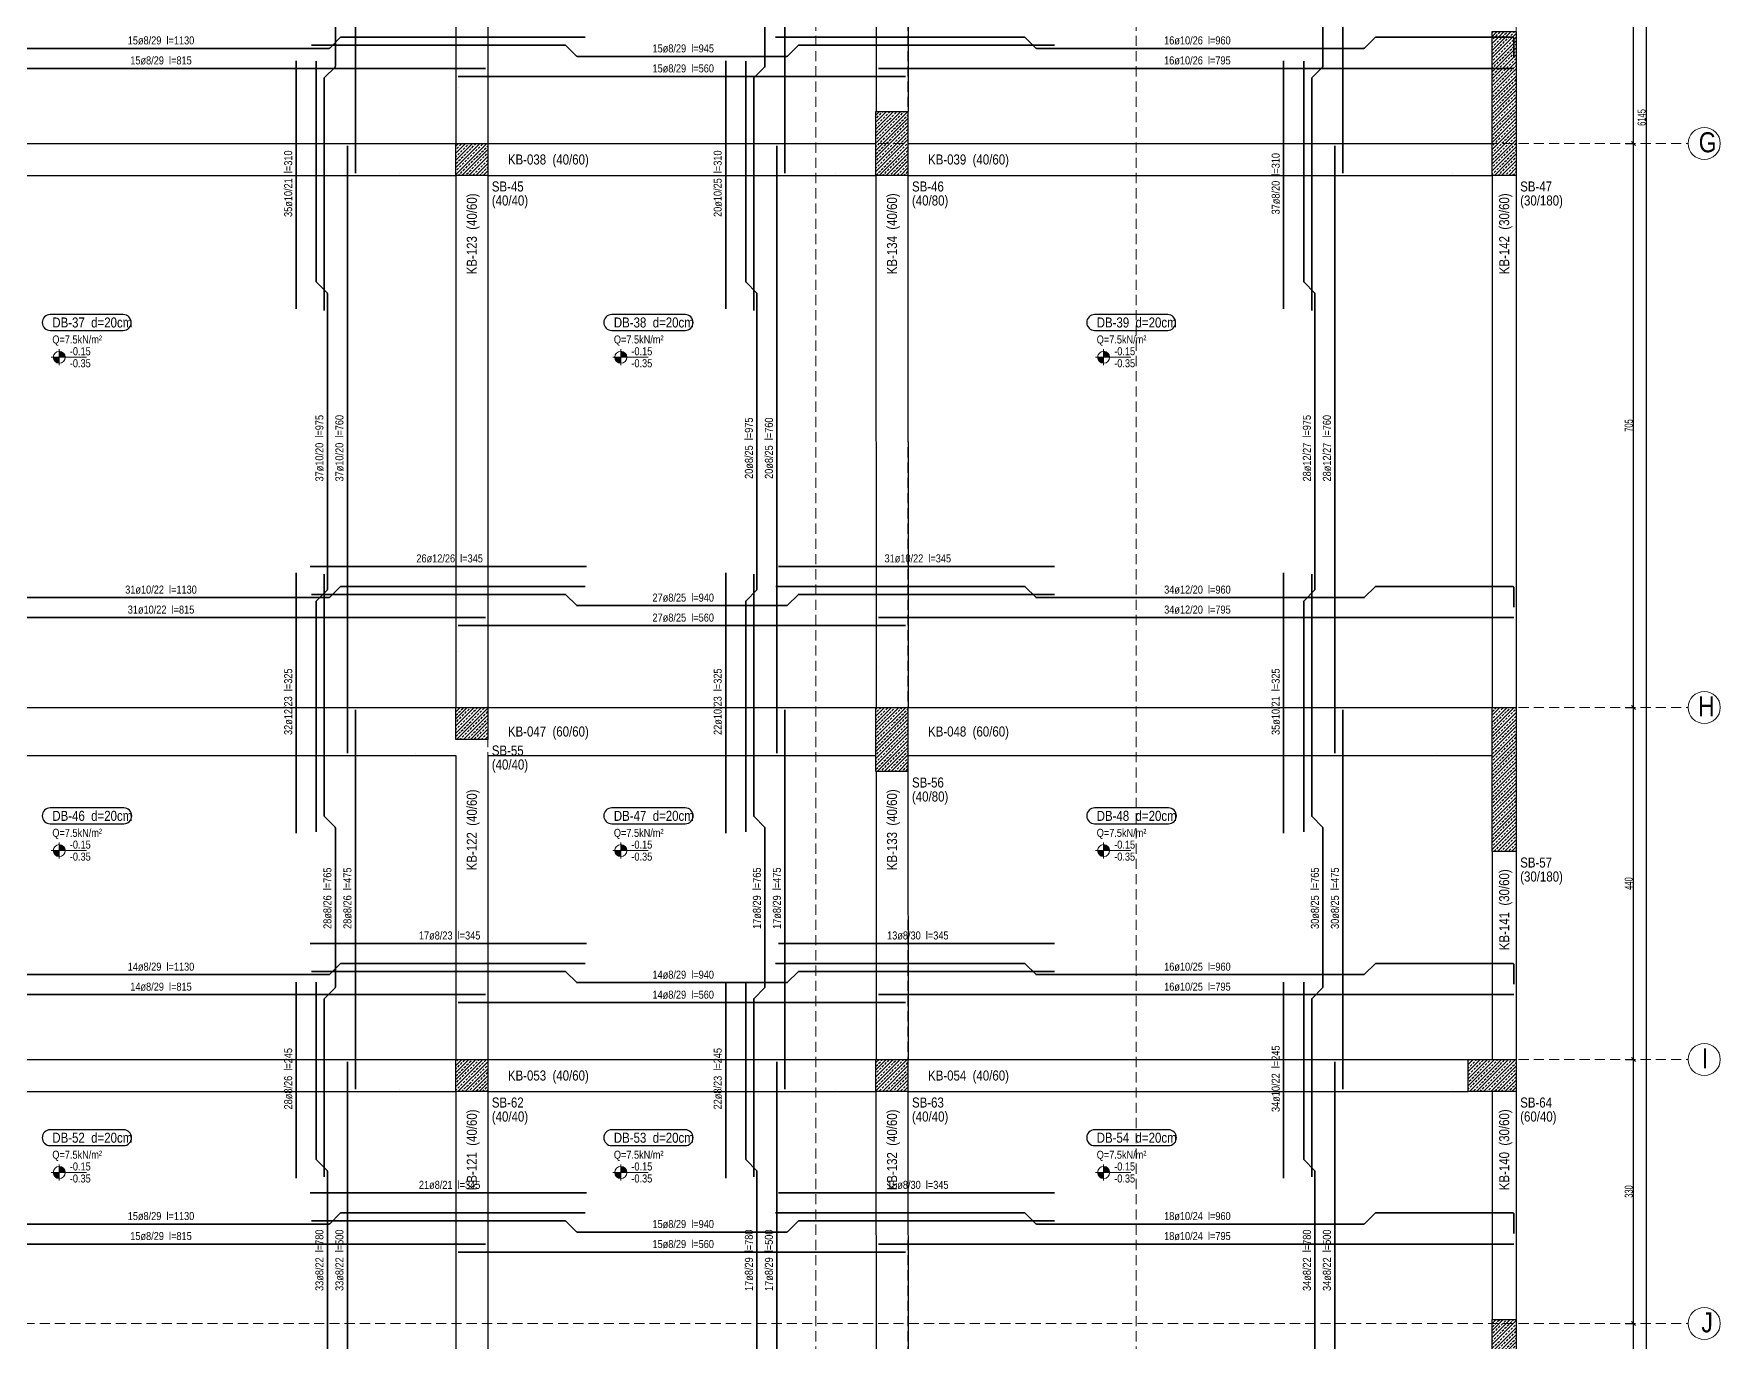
# Model space of a CAD drawing. Header units: millimetres. Extents: x 2275 to 9269, y 491 to 7321.
# Drawn here: x 7158 to 9265, y 2283 to 3919 of the extents above; entities that cross this region are included whole.
import ezdxf
from ezdxf.enums import TextEntityAlignment as Align

# ---------------------------------------------------------------- set-up
doc = ezdxf.new("R2010")
doc.units = ezdxf.units.MM
doc.linetypes.add('DASHED', pattern=[19.05, 12.7, -6.35])
for name, color, linetype, lineweight in [('AKS BALONU (BEYKENT)', 7, 'Continuous', 20), ('AKS CIZGISI (BEYKENT)', 252, 'DASHED', 20), ('AKS NO (BEYKENT)', 3, 'Continuous', 20), ('AKS OLCU (BEYKENT)', 200, 'Continuous', 20), ('DONATI (BEYKENT)', 4, 'Continuous', 35), ('DONATI YAZISI (BEYKENT)', 3, 'Continuous', 20), ('DOSEME ISMI (BEYKENT)', 9, 'Continuous', 20), ('DOSEME PAFTA (BEYKENT)', 3, 'Continuous', 20), ('KIRIS (BEYKENT)', 2, 'Continuous', 30), ('KIRIS ISMI (BEYKENT)', 40, 'Continuous', 20), ('KOLON (BEYKENT)', 3, 'Continuous', 30), ('KOLON ISMI (BEYKENT)', 91, 'Continuous', 20), ('KOT CIZGI (BEYKENT)', 120, 'Continuous', 20), ('KOT YAZI (BEYKENT)', 7, 'Continuous', 20), ('LGP_SLAB', 6, 'Continuous', 30), ('TARAMA (BEYKENT)', 252, 'Continuous', 25), ('YAZI (BEYKENT)', 140, 'Continuous', 20)]:
    doc.layers.add(name, color=color, linetype=linetype, lineweight=lineweight)
doc.styles.add('DONATI YAZISI (BEYKENT)', font='')
doc.styles.add('DSMOLC-50', font='bahnschrift light condensed', dxfattribs={"width": 0.75, "height": 10})
doc.styles.add('KOT (BEYKENT)', font='')
doc.styles.add('stastyle', font='RomanSTA.ttf')
doc.styles.add('YAZI (BEYKENT)', font='')
doc.styles.get('DONATI YAZISI (BEYKENT)').set_extended_font_data('Bahnschrift Light Condensed')
doc.styles.get('KOT (BEYKENT)').set_extended_font_data('Bahnschrift Light Condensed')
doc.styles.get('YAZI (BEYKENT)').set_extended_font_data('Bahnschrift Light Condensed')
doc.dimstyles.new('DSMOLC-50', dxfattribs={"dimtxt": 10, "dimasz": 5, "dimexe": 2, "dimexo": 2, "dimgap": 1, "dimtad": 1, "dimdec": 1, "dimrnd": 0.5, "dimzin": 12, "dimdsep": 46, "dimtxsty": 'DSMOLC-50', "dimblk": 'OBLIQUE', "dimblk1": 'OBLIQUE', "dimblk2": 'OBLIQUE', "dimcen": 0, "dimclrt": 7, "dimadec": 0, "dimazin": 0, "dimtfac": 1, "dimtdec": 4, "dimtix": 1, "dimtmove": 2, "dimatfit": 3, "dimfxl": 1, "dimtzin": 0, "dimarcsym": 0})
pattern_1 = [(45, (979.0016, 2596.1246), (-4.4194174, 4.4194174), []), (45, (983.421, 2596.1246), (-4.4194174, 4.4194174), [3.125, -1.5625])]

# ---------------------------------------------------------------- blocks, each defined once
blk = doc.blocks.new('_Oblique')
at = {"color": 0, "linetype": 'ByBlock', "lineweight": -2}
blk.add_line((-0.5, -0.5), (0.5, 0.5), dxfattribs=at)
blk = doc.blocks.new('*D164')
at = {"layer": 'AKS OLCU (BEYKENT)', "color": 0, "lineweight": -2, "transparency": 16777216}
for p, q in [((9147, 2306.4), (9159, 2306.4)), ((9157, 2171.4), (9157, 2306.4)), ((9147, 2171.4), (9159, 2171.4))]:
    blk.add_line(p, q, dxfattribs=at)
at = {"layer": 'DEFPOINTS', "color": 0, "transparency": 16777216}
for p in [(9145, 2306.4), (9157, 2306.4), (9145, 2171.4)]:
    blk.add_point(p, dxfattribs=at)
at = {"layer": 'AKS OLCU (BEYKENT)', "color": 0, "lineweight": -2, "transparency": 16777216, "xscale": 5, "yscale": 5, "zscale": 5}
for p, rotation in [((9157, 2306.4), 90), ((9157, 2171.4), 270)]:
    blk.add_blockref('_Oblique', p, dxfattribs=dict(at, rotation=rotation))
at = {"layer": 'AKS OLCU (BEYKENT)', "color": 7, "transparency": 16777216, "insert": (9150.9, 2238.9), "char_height": 10, "attachment_point": 5, "rotation": 90, "style": 'DSMOLC-50'}
blk.add_mtext('135', dxfattribs=at)
blk = doc.blocks.new('*D165')
at = {"layer": 'AKS OLCU (BEYKENT)', "color": 0, "lineweight": -2, "transparency": 16777216}
for p, q in [((9147, 2636.4), (9159, 2636.4)), ((9157, 2306.4), (9157, 2636.4)), ((9147, 2306.4), (9159, 2306.4))]:
    blk.add_line(p, q, dxfattribs=at)
at = {"layer": 'DEFPOINTS', "color": 0, "transparency": 16777216}
for p in [(9145, 2636.4), (9157, 2636.4), (9145, 2306.4)]:
    blk.add_point(p, dxfattribs=at)
at = {"layer": 'AKS OLCU (BEYKENT)', "color": 0, "lineweight": -2, "transparency": 16777216, "xscale": 5, "yscale": 5, "zscale": 5}
for p, rotation in [((9157, 2636.4), 90), ((9157, 2306.4), 270)]:
    blk.add_blockref('_Oblique', p, dxfattribs=dict(at, rotation=rotation))
at = {"layer": 'AKS OLCU (BEYKENT)', "color": 7, "transparency": 16777216, "insert": (9150.9, 2471.4), "char_height": 10, "attachment_point": 5, "rotation": 90, "style": 'DSMOLC-50'}
blk.add_mtext('330', dxfattribs=at)
blk = doc.blocks.new('*D166')
at = {"layer": 'AKS OLCU (BEYKENT)', "color": 0, "lineweight": -2, "transparency": 16777216}
for p, q in [((9147, 3076.4), (9159, 3076.4)), ((9157, 2636.4), (9157, 3076.4)), ((9147, 2636.4), (9159, 2636.4))]:
    blk.add_line(p, q, dxfattribs=at)
at = {"layer": 'DEFPOINTS', "color": 0, "transparency": 16777216}
for p in [(9145, 3076.4), (9157, 3076.4), (9145, 2636.4)]:
    blk.add_point(p, dxfattribs=at)
at = {"layer": 'AKS OLCU (BEYKENT)', "color": 0, "lineweight": -2, "transparency": 16777216, "xscale": 5, "yscale": 5, "zscale": 5}
for p, rotation in [((9157, 3076.4), 90), ((9157, 2636.4), 270)]:
    blk.add_blockref('_Oblique', p, dxfattribs=dict(at, rotation=rotation))
at = {"layer": 'AKS OLCU (BEYKENT)', "color": 7, "transparency": 16777216, "insert": (9150.9, 2856.4), "char_height": 10, "attachment_point": 5, "rotation": 90, "style": 'DSMOLC-50'}
blk.add_mtext('440', dxfattribs=at)
blk = doc.blocks.new('*D167')
at = {"layer": 'AKS OLCU (BEYKENT)', "color": 0, "lineweight": -2, "transparency": 16777216}
for p, q in [((9147, 3781.4), (9159, 3781.4)), ((9157, 3076.4), (9157, 3781.4)), ((9147, 3076.4), (9159, 3076.4))]:
    blk.add_line(p, q, dxfattribs=at)
at = {"layer": 'DEFPOINTS', "color": 0, "transparency": 16777216}
for p in [(9145, 3781.4), (9157, 3781.4), (9145, 3076.4)]:
    blk.add_point(p, dxfattribs=at)
at = {"layer": 'AKS OLCU (BEYKENT)', "color": 0, "lineweight": -2, "transparency": 16777216, "xscale": 5, "yscale": 5, "zscale": 5}
for p, rotation in [((9157, 3781.4), 90), ((9157, 3076.4), 270)]:
    blk.add_blockref('_Oblique', p, dxfattribs=dict(at, rotation=rotation))
at = {"layer": 'AKS OLCU (BEYKENT)', "color": 7, "transparency": 16777216, "insert": (9150.9, 3428.9), "char_height": 10, "attachment_point": 5, "rotation": 90, "style": 'DSMOLC-50'}
blk.add_mtext('705', dxfattribs=at)
blk = doc.blocks.new('*D168')
at = {"layer": 'AKS OLCU (BEYKENT)', "color": 0, "lineweight": -2, "transparency": 16777216}
for p, q in [((9147, 4231.4), (9159, 4231.4)), ((9157, 3781.4), (9157, 4231.4)), ((9147, 3781.4), (9159, 3781.4))]:
    blk.add_line(p, q, dxfattribs=at)
at = {"layer": 'DEFPOINTS', "color": 0, "transparency": 16777216}
for p in [(9145, 4231.4), (9157, 4231.4), (9145, 3781.4)]:
    blk.add_point(p, dxfattribs=at)
at = {"layer": 'AKS OLCU (BEYKENT)', "color": 0, "lineweight": -2, "transparency": 16777216, "xscale": 5, "yscale": 5, "zscale": 5}
for p, rotation in [((9157, 4231.4), 90), ((9157, 3781.4), 270)]:
    blk.add_blockref('_Oblique', p, dxfattribs=dict(at, rotation=rotation))
at = {"layer": 'AKS OLCU (BEYKENT)', "color": 7, "transparency": 16777216, "insert": (9150.9, 4006.4), "char_height": 10, "attachment_point": 5, "rotation": 90, "style": 'DSMOLC-50'}
blk.add_mtext('450', dxfattribs=at)
blk = doc.blocks.new('*D174')
at = {"layer": 'AKS OLCU (BEYKENT)', "color": 0, "lineweight": -2, "transparency": 16777216}
for p, q in [((9147, 6886.4), (9175, 6886.4)), ((9173, 741.4), (9173, 6886.4)), ((9147, 741.4), (9175, 741.4))]:
    blk.add_line(p, q, dxfattribs=at)
at = {"layer": 'DEFPOINTS', "color": 0, "transparency": 16777216}
for p in [(9145, 6886.4), (9173, 6886.4), (9145, 741.4)]:
    blk.add_point(p, dxfattribs=at)
at = {"layer": 'AKS OLCU (BEYKENT)', "color": 0, "lineweight": -2, "transparency": 16777216, "xscale": 5, "yscale": 5, "zscale": 5}
for p, rotation in [((9173, 6886.4), 90), ((9173, 741.4), 270)]:
    blk.add_blockref('_Oblique', p, dxfattribs=dict(at, rotation=rotation))
at = {"layer": 'AKS OLCU (BEYKENT)', "color": 7, "transparency": 16777216, "insert": (9167, 3813.9), "char_height": 10, "attachment_point": 5, "rotation": 90, "style": 'DSMOLC-50'}
blk.add_mtext('6145', dxfattribs=at)

msp = doc.modelspace()

# ---------------------------------------------------------------- hatches: boundary and pattern name
at = {"layer": 'KOT CIZGI (BEYKENT)'}
h = msp.add_hatch(color=256, dxfattribs=at)
h.dxf.hatch_style = 1
h.paths.add_polyline_path([(7189.79, 3521.71), (7189.79, 3514.21), (7197.29, 3514.21, 0.4142136)])
h = msp.add_hatch(color=256, dxfattribs=at)
h.dxf.hatch_style = 1
h.paths.add_polyline_path([(7891.46, 3521.71), (7891.46, 3514.21), (7898.96, 3514.21, 0.4142136)])
h = msp.add_hatch(color=256, dxfattribs=at)
h.dxf.hatch_style = 1
h.paths.add_polyline_path([(8494.79, 3521.71), (8494.79, 3514.21), (8502.29, 3514.21, 0.4142136)])
h = msp.add_hatch(color=256, dxfattribs=at)
h.dxf.hatch_style = 1
h.paths.add_polyline_path([(7189.79, 3514.21), (7182.29, 3514.21, 0.4142136), (7189.79, 3506.71)])
h = msp.add_hatch(color=256, dxfattribs=at)
h.dxf.hatch_style = 1
h.paths.add_polyline_path([(7891.46, 3514.21), (7883.96, 3514.21, 0.4142136), (7891.46, 3506.71)])
h = msp.add_hatch(color=256, dxfattribs=at)
h.dxf.hatch_style = 1
h.paths.add_polyline_path([(8494.79, 3514.21), (8487.29, 3514.21, 0.4142136), (8494.79, 3506.71)])
h = msp.add_hatch(color=256, dxfattribs=at)
h.dxf.hatch_style = 1
h.paths.add_polyline_path([(7189.79, 2897.54), (7182.29, 2897.54, 0.4142136), (7189.79, 2890.04)])
h = msp.add_hatch(color=256, dxfattribs=at)
h.dxf.hatch_style = 1
h.paths.add_polyline_path([(7189.79, 2905.04), (7189.79, 2897.54), (7197.29, 2897.54, 0.4142136)])
h = msp.add_hatch(color=256, dxfattribs=at)
h.dxf.hatch_style = 1
h.paths.add_polyline_path([(7891.46, 2897.54), (7883.96, 2897.54, 0.4142136), (7891.46, 2890.04)])
h = msp.add_hatch(color=256, dxfattribs=at)
h.dxf.hatch_style = 1
h.paths.add_polyline_path([(7891.46, 2905.04), (7891.46, 2897.54), (7898.96, 2897.54, 0.4142136)])
h = msp.add_hatch(color=256, dxfattribs=at)
h.dxf.hatch_style = 1
h.paths.add_polyline_path([(8494.79, 2897.54), (8487.29, 2897.54, 0.4142136), (8494.79, 2890.04)])
h = msp.add_hatch(color=256, dxfattribs=at)
h.dxf.hatch_style = 1
h.paths.add_polyline_path([(8494.79, 2905.04), (8494.79, 2897.54), (8502.29, 2897.54, 0.4142136)])
h = msp.add_hatch(color=256, dxfattribs=at)
h.dxf.hatch_style = 1
h.paths.add_polyline_path([(7189.79, 2495.22), (7182.29, 2495.22, 0.4142136), (7189.79, 2487.72)])
h = msp.add_hatch(color=256, dxfattribs=at)
h.dxf.hatch_style = 1
h.paths.add_polyline_path([(7189.79, 2502.72), (7189.79, 2495.22), (7197.29, 2495.22, 0.4142136)])
h = msp.add_hatch(color=256, dxfattribs=at)
h.dxf.hatch_style = 1
h.paths.add_polyline_path([(7891.46, 2495.22), (7883.96, 2495.22, 0.4142136), (7891.46, 2487.72)])
h = msp.add_hatch(color=256, dxfattribs=at)
h.dxf.hatch_style = 1
h.paths.add_polyline_path([(7891.46, 2502.72), (7891.46, 2495.22), (7898.96, 2495.22, 0.4142136)])
h = msp.add_hatch(color=256, dxfattribs=at)
h.dxf.hatch_style = 1
h.paths.add_polyline_path([(8494.79, 2495.22), (8487.29, 2495.22, 0.4142136), (8494.79, 2487.72)])
h = msp.add_hatch(color=256, dxfattribs=at)
h.dxf.hatch_style = 1
h.paths.add_polyline_path([(8494.79, 2502.72), (8494.79, 2495.22), (8502.29, 2495.22, 0.4142136)])
at = {"layer": 'TARAMA (BEYKENT)'}
h = msp.add_hatch(dxfattribs=at)
h.set_pattern_fill('ANSI33', color=256, style=0, pattern_type=0)
h.set_pattern_definition(pattern_1)
h.paths.add_polyline_path([(8980.26, 3921.42), (9010.26, 3921.42), (9010.26, 3741.42), (8980.26, 3741.42)], flags=0)
h = msp.add_hatch(dxfattribs=at)
h.set_pattern_fill('ANSI33', color=256, style=0, pattern_type=0)
h.set_pattern_definition(pattern_1)
h.paths.add_polyline_path([(8210.26, 3821.42), (8250.26, 3821.42), (8250.26, 3741.42), (8210.26, 3741.42)], flags=0)
h = msp.add_hatch(dxfattribs=at)
h.set_pattern_fill('ANSI33', color=256, style=0, pattern_type=0)
h.set_pattern_definition(pattern_1)
h.paths.add_polyline_path([(7685.26, 3781.42), (7725.26, 3781.42), (7725.26, 3741.42), (7685.26, 3741.42)], flags=0)
h = msp.add_hatch(dxfattribs=at)
h.set_pattern_fill('ANSI33', color=256, style=0, pattern_type=0)
h.set_pattern_definition(pattern_1)
h.paths.add_polyline_path([(7685.26, 3076.42), (7725.26, 3076.42), (7725.26, 3036.42), (7685.26, 3036.42)], flags=0)
h = msp.add_hatch(dxfattribs=at)
h.set_pattern_fill('ANSI33', color=256, style=0, pattern_type=0)
h.set_pattern_definition(pattern_1)
h.paths.add_polyline_path([(8210.26, 3076.42), (8250.26, 3076.42), (8250.26, 2996.42), (8210.26, 2996.42)], flags=0)
h = msp.add_hatch(dxfattribs=at)
h.set_pattern_fill('ANSI33', color=256, style=0, pattern_type=0)
h.set_pattern_definition(pattern_1)
h.paths.add_polyline_path([(8980.26, 3076.42), (9010.26, 3076.42), (9010.26, 2896.42), (8980.26, 2896.42)], flags=0)
h = msp.add_hatch(dxfattribs=at)
h.set_pattern_fill('ANSI33', color=256, style=0, pattern_type=0)
h.set_pattern_definition(pattern_1)
h.paths.add_polyline_path([(7685.26, 2636.42), (7725.26, 2636.42), (7725.26, 2596.42), (7685.26, 2596.42)], flags=0)
h = msp.add_hatch(dxfattribs=at)
h.set_pattern_fill('ANSI33', color=256, style=0, pattern_type=0)
h.set_pattern_definition(pattern_1)
h.paths.add_polyline_path([(8210.26, 2636.42), (8250.26, 2636.42), (8250.26, 2596.42), (8210.26, 2596.42)], flags=0)
h = msp.add_hatch(dxfattribs=at)
h.set_pattern_fill('ANSI33', color=256, style=0, pattern_type=0)
h.set_pattern_definition(pattern_1)
h.paths.add_polyline_path([(8950.26, 2636.42), (9010.26, 2636.42), (9010.26, 2596.42), (8950.26, 2596.42)], flags=0)
h = msp.add_hatch(dxfattribs=at)
h.set_pattern_fill('ANSI33', color=256, style=0, pattern_type=0)
h.set_pattern_definition(pattern_1)
h.paths.add_polyline_path([(8980.26, 2311.42), (9010.26, 2311.42), (9010.26, 2131.42), (8980.26, 2131.42)], flags=0)

# ---------------------------------------------------------------- linework, layer by layer
at = {"layer": 'AKS BALONU (BEYKENT)'}
for centre in [(9245.26, 3781.42), (9245.26, 3076.42), (9245.26, 2636.42), (9245.26, 2306.42)]:
    msp.add_circle(centre, 20, dxfattribs=at)
at = {"layer": 'AKS CIZGISI (BEYKENT)'}
for p, q in [((7725.26, 531.42), (7725.26, 7086.42)), ((8135.27, 531.42), (8135.27, 7086.42)), ((8250.26, 531.42), (8250.26, 7086.42)), ((8535.26, 531.42), (8535.26, 7086.42)), ((9010.26, 531.42), (9010.26, 7086.42)), ((2555.26, 3781.42), (9225.26, 3781.42)), ((2555.26, 3076.42), (9225.26, 3076.42)), ((2555.26, 2636.42), (9225.26, 2636.42)), ((2555.26, 2306.42), (9225.26, 2306.42))]:
    msp.add_line(p, q, dxfattribs=at)
at = {"layer": 'DONATI (BEYKENT)'}
for points in [[(7520.81, 3572.85), (7520.81, 3862.8, -0.1989124), (7521.25, 3863.86), (7534.37, 3876.98, 0.1989124), (7534.81, 3878.04), (7534.81, 4094.8, 0.1989124), (7534.37, 4095.86), (7521.25, 4108.98, -0.1989124), (7520.81, 4110.04), (7520.81, 4336.25)], [(8057.48, 3572.85), (8057.48, 3862.8, -0.1989124), (8057.92, 3863.86), (8071.04, 3876.98, 0.1989124), (8071.48, 3878.04), (8071.48, 4094.8, 0.1989124), (8071.04, 4095.86), (8057.92, 4108.98, -0.1989124), (8057.48, 4110.04), (8057.48, 4336.25)], [(8754.71, 3572.85), (8754.71, 3862.8, -0.1989124), (8755.15, 3863.86), (8768.27, 3876.98, 0.1989124), (8768.71, 3878.04), (8768.71, 4094.8, 0.1989124), (8768.27, 4095.86), (8755.15, 4108.98, -0.1989124), (8754.71, 4110.04), (8754.71, 4336.25)], [(6728.62, 3914.26), (7108.66, 3914.26, -0.1989124), (7109.72, 3913.82), (7122.84, 3900.7, 0.1989124), (7123.9, 3900.26), (7526.7, 3900.26, 0.1989124), (7527.77, 3900.7), (7540.89, 3913.82, -0.1989124), (7541.95, 3914.26), (7847.01, 3914.26)], [(7504.88, 3904.26), (7821.72, 3904.26, -0.1989124), (7822.78, 3903.82), (7835.9, 3890.7, 0.1989124), (7836.96, 3890.26), (8098.73, 3890.26, 0.1989124), (8099.79, 3890.7), (8112.91, 3903.82, -0.1989124), (8113.97, 3904.26), (8433.27, 3904.26)], [(8084.87, 3914.26), (8395.71, 3914.26, -0.1989124), (8396.77, 3913.82), (8409.89, 3900.7, 0.1989124), (8410.95, 3900.26), (8819.66, 3900.26, 0.1989124), (8820.72, 3900.7), (8833.84, 3913.82, -0.1989124), (8834.9, 3914.26), (9005.76, 3914.26, -0.4142136), (9007.26, 3912.76), (9007.26, 3888.26)], [(7510.81, 2920.97), (7510.81, 3208.8, -0.1989124), (7511.25, 3209.86), (7524.37, 3222.98, 0.1989124), (7524.81, 3224.04), (7524.81, 3593.8, 0.1989124), (7524.37, 3594.86), (7511.25, 3607.98, -0.1989124), (7510.81, 3609.04), (7510.81, 3884.37)], [(8047.48, 2920.97), (8047.48, 3208.8, -0.1989124), (8047.92, 3209.86), (8061.04, 3222.98, 0.1989124), (8061.48, 3224.04), (8061.48, 3593.8, 0.1989124), (8061.04, 3594.86), (8047.92, 3607.98, -0.1989124), (8047.48, 3609.04), (8047.48, 3884.37)], [(8744.71, 2920.97), (8744.71, 3208.8, -0.1989124), (8745.15, 3209.86), (8758.27, 3222.98, 0.1989124), (8758.71, 3224.04), (8758.71, 3593.8, 0.1989124), (8758.27, 3594.86), (8745.15, 3607.98, -0.1989124), (8744.71, 3609.04), (8744.71, 3884.37)], [(6728.62, 3227.8), (7108.66, 3227.8, -0.1989124), (7109.72, 3227.36), (7122.84, 3214.24, 0.1989124), (7123.9, 3213.8), (7526.71, 3213.8, 0.1989124), (7527.77, 3214.24), (7540.89, 3227.36, -0.1989124), (7541.95, 3227.8), (7847.01, 3227.8)], [(7520.81, 2489.72), (7520.81, 2711.8, -0.1989124), (7521.25, 2712.86), (7534.37, 2725.98, 0.1989124), (7534.81, 2727.04), (7534.81, 2925.8, 0.1989124), (7534.37, 2926.86), (7521.25, 2939.98, -0.1989124), (7520.81, 2941.04), (7520.81, 3243.12)], [(8057.48, 2489.72), (8057.48, 2711.8, -0.1989124), (8057.92, 2712.86), (8071.04, 2725.98, 0.1989124), (8071.48, 2727.04), (8071.48, 2925.8, 0.1989124), (8071.04, 2926.86), (8057.92, 2939.98, -0.1989124), (8057.48, 2941.04), (8057.48, 3243.12)], [(8084.95, 3227.8), (8395.73, 3227.8, -0.1989124), (8396.79, 3227.36), (8409.91, 3214.24, 0.1989124), (8410.97, 3213.8), (8819.73, 3213.8, 0.1989124), (8820.79, 3214.24), (8833.91, 3227.36, -0.1989124), (8834.97, 3227.8), (9005.85, 3227.8, -0.4142136), (9007.35, 3226.3), (9007.35, 3201.8)], [(8754.71, 2489.72), (8754.71, 2711.8, -0.1989124), (8755.15, 2712.86), (8768.27, 2725.98, 0.1989124), (8768.71, 2727.04), (8768.71, 2925.8, 0.1989124), (8768.27, 2926.86), (8755.15, 2939.98, -0.1989124), (8754.71, 2941.04), (8754.71, 3243.12)], [(7504.89, 3217.8), (7821.73, 3217.8, -0.1989124), (7822.79, 3217.36), (7835.91, 3204.24, 0.1989124), (7836.97, 3203.8), (8098.73, 3203.8, 0.1989124), (8099.79, 3204.24), (8112.91, 3217.36, -0.1989124), (8113.97, 3217.8), (8433.29, 3217.8)], [(6728.62, 2756.5), (7108.66, 2756.5, -0.1989124), (7109.72, 2756.06), (7122.84, 2742.94, 0.1989124), (7123.9, 2742.5), (7526.71, 2742.5, 0.1989124), (7527.77, 2742.94), (7540.89, 2756.06, -0.1989124), (7541.95, 2756.5), (7847.01, 2756.5)], [(7504.87, 2746.5), (7821.73, 2746.5, -0.1989124), (7822.79, 2746.06), (7835.91, 2732.94, 0.1989124), (7836.97, 2732.5), (8098.74, 2732.5, 0.1989124), (8099.8, 2732.94), (8112.92, 2746.06, -0.1989124), (8113.98, 2746.5), (8433.28, 2746.5)], [(8084.89, 2756.5), (8395.71, 2756.5, -0.1989124), (8396.77, 2756.06), (8409.89, 2742.94, 0.1989124), (8410.95, 2742.5), (8819.68, 2742.5, 0.1989124), (8820.74, 2742.94), (8833.87, 2756.06, -0.1989124), (8834.93, 2756.5), (9005.83, 2756.5, -0.4142136), (9007.33, 2755), (9007.33, 2730.54)], [(7510.81, 1964.72), (7510.81, 2255.8, -0.1989124), (7511.25, 2256.86), (7524.37, 2269.98, 0.1989124), (7524.81, 2271.04), (7524.81, 2496.8, 0.1989124), (7524.37, 2497.86), (7511.25, 2510.98, -0.1989124), (7510.81, 2512.04), (7510.81, 2733.12)], [(8047.48, 1964.72), (8047.48, 2255.8, -0.1989124), (8047.92, 2256.86), (8061.04, 2269.98, 0.1989124), (8061.48, 2271.04), (8061.48, 2496.8, 0.1989124), (8061.04, 2497.86), (8047.92, 2510.98, -0.1989124), (8047.48, 2512.04), (8047.48, 2733.12)], [(8744.71, 1964.72), (8744.71, 2255.8, -0.1989124), (8745.15, 2256.86), (8758.27, 2269.98, 0.1989124), (8758.71, 2271.04), (8758.71, 2496.8, 0.1989124), (8758.27, 2497.86), (8745.15, 2510.98, -0.1989124), (8744.71, 2512.04), (8744.71, 2733.12)], [(6728.6, 2444.78), (7108.65, 2444.78, -0.1989124), (7109.71, 2444.34), (7122.83, 2431.22, 0.1989124), (7123.89, 2430.78), (7526.68, 2430.78, 0.1989124), (7527.74, 2431.22), (7540.86, 2444.34, -0.1989124), (7541.92, 2444.78), (7846.99, 2444.78)], [(8084.92, 2444.78), (8395.7, 2444.78, -0.1989124), (8396.76, 2444.34), (8409.88, 2431.22, 0.1989124), (8410.94, 2430.78), (8819.71, 2430.78, 0.1989124), (8820.77, 2431.22), (8833.89, 2444.34, -0.1989124), (8834.95, 2444.78), (9005.83, 2444.78, -0.4142136), (9007.33, 2443.28), (9007.33, 2418.78)], [(7504.86, 2434.78), (7821.69, 2434.78, -0.1989124), (7822.75, 2434.34), (7835.87, 2421.22, 0.1989124), (7836.93, 2420.78), (8098.69, 2420.78, 0.1989124), (8099.75, 2421.22), (8112.87, 2434.34, -0.1989124), (8113.93, 2434.78), (8433.26, 2434.78)]]:
    msp.add_lwpolyline(points, format="xyb", dxfattribs=at)
for points in [[(7559.81, 3744.42), (7559.81, 4228.42)], [(8096.48, 3744.42), (8096.48, 4228.42)], [(8793.71, 3744.42), (8793.71, 4228.42)], [(7485.81, 3574.55), (7485.81, 3884.55)], [(8022.48, 3574.55), (8022.48, 3884.55)], [(8719.71, 3574.55), (8719.71, 3884.55)], [(6908.26, 3875.26), (7722.34, 3875.26)], [(7688.34, 3865.26), (8247.35, 3865.26)], [(8213.35, 3875.26), (9007.26, 3875.26)], [(7549.81, 3019.42), (7549.81, 3778.42)], [(8086.48, 3019.42), (8086.48, 3778.42)], [(8783.71, 3019.42), (8783.71, 3778.42)], [(7503.46, 3252.8), (7848.46, 3252.8)], [(8088.47, 3252.8), (8433.47, 3252.8)], [(7485.81, 2919.55), (7485.81, 3244.55)], [(8022.48, 2919.55), (8022.48, 3244.55)], [(8719.71, 2919.55), (8719.71, 3244.55)], [(6908.26, 3188.8), (7722.35, 3188.8)], [(8213.35, 3188.8), (9007.35, 3188.8)], [(7688.35, 3178.8), (8247.35, 3178.8)], [(7559.81, 2599.42), (7559.81, 3073.42)], [(8096.48, 2599.42), (8096.48, 3073.42)], [(8793.71, 2599.42), (8793.71, 3073.42)], [(7503.46, 2781.5), (7848.46, 2781.5)], [(8088.47, 2781.5), (8433.47, 2781.5)], [(7485.81, 2488.3), (7485.81, 2733.3)], [(8022.48, 2488.3), (8022.48, 2733.3)], [(8719.71, 2488.3), (8719.71, 2733.3)], [(6908.26, 2717.5), (7722.34, 2717.5)], [(7688.34, 2707.5), (8247.34, 2707.5)], [(8213.36, 2717.5), (9007.33, 2717.5)], [(7549.81, 2134.42), (7549.81, 2633.42)], [(8086.48, 2134.42), (8086.48, 2633.42)], [(8783.71, 2134.42), (8783.71, 2633.42)], [(7503.43, 2469.78), (7848.43, 2469.78)], [(8088.44, 2469.78), (8433.44, 2469.78)], [(6908.26, 2405.78), (7722.31, 2405.78)], [(8213.31, 2405.78), (9007.33, 2405.78)], [(7688.31, 2395.78), (8247.31, 2395.78)]]:
    msp.add_lwpolyline(points, dxfattribs=at)
at = {"layer": 'DOSEME PAFTA (BEYKENT)', "lineweight": -3}
for points in [[(7178.46, 3547.77), (7269.73, 3547.77, 1), (7269.73, 3567.55), (7178.46, 3567.55, 1)], [(7880.12, 3547.77), (7971.92, 3547.77, 1), (7971.92, 3567.55), (7880.12, 3567.55, 1)], [(8483.46, 3547.77), (8574.82, 3547.77, 1), (8574.82, 3567.55), (8483.46, 3567.55, 1)], [(7178.46, 2931.1), (7270.44, 2931.1, 1), (7270.44, 2950.88), (7178.46, 2950.88, 1)], [(7880.12, 2931.1), (7972.02, 2931.1, 1), (7972.02, 2950.88), (7880.12, 2950.88, 1)], [(8483.46, 2931.1), (8575.88, 2931.1, 1), (8575.88, 2950.88), (8483.46, 2950.88, 1)], [(7178.46, 2528.77), (7270.26, 2528.77, 1), (7270.26, 2548.56), (7178.46, 2548.56, 1)], [(7880.12, 2528.77), (7971.86, 2528.77, 1), (7971.86, 2548.56), (7880.12, 2548.56, 1)], [(8483.46, 2528.77), (8575.82, 2528.77, 1), (8575.82, 2548.56), (8483.46, 2548.56, 1)]]:
    msp.add_lwpolyline(points, format="xyb", close=True, dxfattribs=at)
at = {"layer": 'KIRIS (BEYKENT)'}
for p, q in [((7685.26, 4191.42), (7685.36, 3781.52)), ((7725.26, 4191.42), (7725.36, 3781.52)), ((8210.26, 4191.42), (8210.36, 3821.42)), ((8250.26, 4191.42), (8250.36, 3821.42)), ((6965.26, 3781.42), (7685.36, 3781.42)), ((7725.36, 3781.42), (8210.36, 3781.42)), ((8250.36, 3781.42), (8980.36, 3781.42)), ((6965.26, 3741.42), (7685.26, 3741.42)), ((7685.26, 3741.42), (7685.36, 3076.52)), ((7725.26, 3741.42), (7725.36, 3076.52)), ((7725.36, 3741.42), (8210.36, 3741.42)), ((8210.26, 3741.42), (8210.36, 3076.52)), ((8250.26, 3741.42), (8250.36, 3076.52)), ((8250.36, 3741.42), (8980.36, 3741.42)), ((8980.26, 3741.42), (8980.36, 3076.52)), ((9010.26, 3741.42), (9010.36, 3076.52)), ((6965.26, 3076.42), (7685.36, 3076.42)), ((7725.36, 3076.42), (8210.36, 3076.42)), ((8250.36, 3076.42), (8980.36, 3076.42)), ((6965.26, 3016.42), (7685.26, 3016.42)), ((7685.26, 3016.42), (7685.36, 2636.52)), ((7725.26, 3016.42), (8210.36, 3016.42)), ((7725.26, 3016.42), (7725.36, 2636.52)), ((8250.36, 3016.42), (8980.36, 3016.42)), ((8210.36, 2996.52), (8210.36, 2636.52)), ((8250.26, 2996.52), (8250.36, 2636.52)), ((8980.36, 2896.52), (8980.26, 2636.52)), ((9010.26, 2896.52), (9010.36, 2636.52)), ((6965.26, 2636.42), (7685.36, 2636.42)), ((7725.36, 2636.42), (8210.36, 2636.42)), ((8250.36, 2636.42), (8950.36, 2636.42)), ((6965.26, 2596.42), (7685.26, 2596.42)), ((7685.26, 2596.42), (7685.36, 2171.52)), ((7725.26, 2596.42), (7725.36, 2171.52)), ((7725.36, 2596.42), (8210.26, 2596.42)), ((8210.26, 2596.42), (8210.36, 2211.42)), ((8250.26, 2596.42), (8250.36, 2211.42)), ((8250.36, 2596.42), (8950.36, 2596.42)), ((8980.26, 2596.52), (8980.36, 2311.42)), ((9010.26, 2596.52), (9010.36, 2311.42))]:
    msp.add_line(p, q, dxfattribs=at)
at = {"layer": 'KOLON (BEYKENT)'}
for points in [[(8980.26, 3921.42), (9010.26, 3921.42), (9010.26, 3741.42), (8980.26, 3741.42)], [(8210.26, 3821.42), (8250.26, 3821.42), (8250.26, 3741.42), (8210.26, 3741.42)], [(7685.26, 3781.42), (7725.26, 3781.42), (7725.26, 3741.42), (7685.26, 3741.42)], [(7685.26, 3076.42), (7725.26, 3076.42), (7725.26, 3036.42), (7685.26, 3036.42)], [(8210.26, 3076.42), (8250.26, 3076.42), (8250.26, 2996.42), (8210.26, 2996.42)], [(8980.26, 3076.42), (9010.26, 3076.42), (9010.26, 2896.42), (8980.26, 2896.42)], [(7685.26, 2636.42), (7725.26, 2636.42), (7725.26, 2596.42), (7685.26, 2596.42)], [(8210.26, 2636.42), (8250.26, 2636.42), (8250.26, 2596.42), (8210.26, 2596.42)], [(8950.26, 2636.42), (9010.26, 2636.42), (9010.26, 2596.42), (8950.26, 2596.42)], [(8980.26, 2311.42), (9010.26, 2311.42), (9010.26, 2131.42), (8980.26, 2131.42)]]:
    msp.add_lwpolyline(points, close=True, dxfattribs=at)
at = {"layer": 'KOT CIZGI (BEYKENT)'}
for p, q in [((7189.79, 3524.21), (7189.79, 3504.21)), ((7891.46, 3524.21), (7891.46, 3504.21)), ((8494.79, 3524.21), (8494.79, 3504.21)), ((7179.79, 3514.21), (7223.82, 3514.21)), ((7881.46, 3514.21), (7925.49, 3514.21)), ((8484.79, 3514.21), (8528.82, 3514.21)), ((7179.79, 2897.54), (7223.82, 2897.54)), ((7189.79, 2907.54), (7189.79, 2887.54)), ((7881.46, 2897.54), (7925.49, 2897.54)), ((7891.46, 2907.54), (7891.46, 2887.54)), ((8484.79, 2897.54), (8528.82, 2897.54)), ((8494.79, 2907.54), (8494.79, 2887.54)), ((7179.79, 2495.22), (7223.82, 2495.22)), ((7189.79, 2505.22), (7189.79, 2485.22)), ((7881.46, 2495.22), (7925.49, 2495.22)), ((7891.46, 2505.22), (7891.46, 2485.22)), ((8484.79, 2495.22), (8528.82, 2495.22)), ((8494.79, 2505.22), (8494.79, 2485.22))]:
    msp.add_line(p, q, dxfattribs=at)
for centre in [(7189.79, 3514.21), (7891.46, 3514.21), (8494.79, 3514.21), (7189.79, 2897.54), (7891.46, 2897.54), (8494.79, 2897.54), (7189.79, 2495.22), (7891.46, 2495.22), (8494.79, 2495.22)]:
    msp.add_circle(centre, 7.5, dxfattribs=at)

# ---------------------------------------------------------------- texts
at = {"layer": 'AKS NO (BEYKENT)', "style": 'YAZI (BEYKENT)'}
for s, p in [('G', (9238.32, 3770.42)), ('H', (9237.46, 3065.42)), ('I', (9242.17, 2625.42)), ('J', (9241.7, 2295.42))]:
    msp.add_text(s, height=25, dxfattribs=at).set_placement(p)
at = {"layer": 'DONATI YAZISI (BEYKENT)', "style": 'DONATI YAZISI (BEYKENT)'}
for s, p in [(' 15ø8/29  l=1130', (7315.3, 3910.26)), (' 15ø8/29  l=945', (7967.85, 3900.26)), (' 16ø10/26  l=960', (8610.31, 3910.26)), (' 15ø8/29  l=815', (7315.3, 3885.26)), (' 15ø8/29  l=560', (7967.85, 3875.26)), (' 16ø10/26  l=795', (8610.31, 3885.26)), (' 26ø12/26  l=345', (7675.96, 3262.8)), (' 31ø10/22  l=345', (8260.97, 3262.8)), (' 31ø10/22  l=1130', (7315.31, 3223.8)), (' 34ø12/20  l=960', (8610.35, 3223.8)), (' 31ø10/22  l=815', (7315.31, 3198.8)), (' 27ø8/25  l=940', (7967.85, 3213.8)), (' 34ø12/20  l=795', (8610.35, 3198.8)), (' 27ø8/25  l=560', (7967.85, 3188.8)), (' 17ø8/23  l=345', (7675.96, 2791.5)), (' 13ø8/30  l=345', (8260.97, 2791.5)), (' 14ø8/29  l=1130', (7315.3, 2752.5)), (' 14ø8/29  l=940', (7967.84, 2742.5)), (' 16ø10/25  l=960', (8610.35, 2752.5)), (' 14ø8/29  l=815', (7315.3, 2727.5)), (' 14ø8/29  l=560', (7967.84, 2717.5)), (' 16ø10/25  l=795', (8610.35, 2727.5)), (' 21ø8/21  l=345', (7675.93, 2479.78)), (' 15ø8/30  l=345', (8260.94, 2479.78)), (' 15ø8/29  l=1130', (7315.29, 2440.78)), (' 18ø10/24  l=960', (8610.32, 2440.78)), (' 15ø8/29  l=940', (7967.81, 2430.78)), (' 15ø8/29  l=815', (7315.29, 2415.78)), (' 15ø8/29  l=560', (7967.81, 2405.78)), (' 18ø10/24  l=795', (8610.32, 2415.78))]:
    msp.add_text(s, height=10, dxfattribs=at).set_placement(p, align=Align.MIDDLE_CENTER)
for s, p in [(' 35ø10/21  l=310', (7475.81, 3729.55)), (' 20ø10/25  l=310', (8012.48, 3729.55)), (' 37ø8/20  l=310', (8709.71, 3729.55)), (' 37ø10/20  l=975', (7514.81, 3398.92)), (' 37ø10/20  l=760', (7539.81, 3398.92)), (' 20ø8/25  l=975', (8051.48, 3398.92)), (' 20ø8/25  l=760', (8076.48, 3398.92)), (' 28ø12/27  l=975', (8748.71, 3398.92)), (' 28ø12/27  l=760', (8773.71, 3398.92)), (' 32ø12/23  l=325', (7475.81, 3082.05)), (' 22ø10/23  l=325', (8012.48, 3082.05)), (' 35ø10/21  l=325', (8709.71, 3082.05)), (' 28ø8/26  l=765', (7524.81, 2836.42)), (' 28ø8/26  l=475', (7549.81, 2836.42)), (' 17ø8/29  l=765', (8061.48, 2836.42)), (' 17ø8/29  l=475', (8086.48, 2836.42)), (' 30ø8/25  l=765', (8758.71, 2836.42)), (' 30ø8/25  l=475', (8783.71, 2836.42)), (' 28ø8/26  l=245', (7475.81, 2610.8)), (' 22ø8/23  l=245', (8012.48, 2610.8)), (' 34ø10/22  l=245', (8709.71, 2610.8)), (' 33ø8/22  l=780', (7514.81, 2383.92)), (' 33ø8/22  l=500', (7539.81, 2383.92)), (' 17ø8/29  l=780', (8051.48, 2383.92)), (' 17ø8/29  l=500', (8076.48, 2383.92)), (' 34ø8/22  l=780', (8748.71, 2383.92)), (' 34ø8/22  l=500', (8773.71, 2383.92))]:
    msp.add_text(s, height=10, rotation=90, dxfattribs=at).set_placement(p, align=Align.MIDDLE_CENTER)
at = {"layer": 'DOSEME ISMI (BEYKENT)', "style": 'YAZI (BEYKENT)'}
for s, p in [('DB-37  d=20cm', (7181.1, 3551.42)), ('DB-38  d=20cm', (7882.76, 3551.42)), ('DB-39  d=20cm', (8486.1, 3551.42)), ('DB-46  d=20cm', (7181.1, 2934.75)), ('DB-47  d=20cm', (7882.76, 2934.75)), ('DB-48  d=20cm', (8486.1, 2934.75)), ('DB-52  d=20cm', (7181.1, 2532.43)), ('DB-53  d=20cm', (7882.76, 2532.43)), ('DB-54  d=20cm', (8486.1, 2532.43))]:
    msp.add_text(s, height=12.5, dxfattribs=at).set_placement(p)
at = {"layer": 'KIRIS ISMI (BEYKENT)', "style": 'YAZI (BEYKENT)'}
for s, p in [('KB-038  (40/60)', (7750.36, 3755.17)), ('KB-039  (40/60)', (8275.36, 3755.17)), ('KB-047  (60/60)', (7750.36, 3040.17)), ('KB-048  (60/60)', (8275.36, 3040.17)), ('KB-053  (40/60)', (7750.36, 2610.17)), ('KB-054  (40/60)', (8275.36, 2610.17))]:
    msp.add_text(s, height=12.5, dxfattribs=at).set_placement(p)
for s, p in [('KB-123  (40/60)', (7711.52, 3617.86)), ('KB-134  (40/60)', (8236.52, 3617.97)), ('KB-142  (30/60)', (9001.52, 3617.96)), ('KB-122  (40/60)', (7711.52, 2872.86)), ('KB-133  (40/60)', (8236.52, 2873.05)), ('KB-141  (30/60)', (9001.52, 2773.09)), ('KB-121  (40/60)', (7711.52, 2472.9)), ('KB-132  (40/60)', (8236.52, 2472.85)), ('KB-140  (30/60)', (9001.52, 2473.07))]:
    msp.add_text(s, height=12.5, rotation=90, dxfattribs=at).set_placement(p)
at = {"layer": 'KOLON ISMI (BEYKENT)', "style": 'YAZI (BEYKENT)'}
for s, p in [('SB-45', (7730.27, 3721.42)), ('SB-46', (8255.27, 3721.42)), ('SB-47', (9015.27, 3721.42)), ('(40/40)', (7730.27, 3703.92)), ('(40/80)', (8255.27, 3703.92)), ('(30/180)', (9015.27, 3703.92)), ('SB-55', (7730.26, 3016.42)), ('(40/40)', (7730.26, 2998.92)), ('SB-56', (8255.27, 2976.42)), ('(40/80)', (8255.27, 2958.92)), ('SB-57', (9015.27, 2876.42)), ('(30/180)', (9015.27, 2858.92)), ('SB-62', (7730.27, 2576.42)), ('(40/40)', (7730.27, 2558.92)), ('SB-63', (8255.27, 2576.42)), ('(40/40)', (8255.27, 2558.92)), ('SB-64', (9015.27, 2576.42)), ('(60/40)', (9015.27, 2558.92))]:
    msp.add_text(s, height=12.5, dxfattribs=at).set_placement(p)
at = {"layer": 'KOT YAZI (BEYKENT)', "style": 'KOT (BEYKENT)'}
for s, p in [(' -0.15', (7199.79, 3516.71)), (' -0.15', (7901.46, 3516.71)), (' -0.15', (8504.79, 3516.71)), (' -0.35', (7199.79, 3501.71)), (' -0.35', (7901.46, 3501.71)), (' -0.35', (8504.79, 3501.71)), (' -0.15', (7199.79, 2900.04)), (' -0.15', (7901.46, 2900.04)), (' -0.15', (8504.79, 2900.04)), (' -0.35', (7199.79, 2885.04)), (' -0.35', (7901.46, 2885.04)), (' -0.35', (8504.79, 2885.04)), (' -0.15', (7199.79, 2497.72)), (' -0.15', (7901.46, 2497.72)), (' -0.15', (8504.79, 2497.72)), (' -0.35', (7199.79, 2482.72)), (' -0.35', (7901.46, 2482.72)), (' -0.35', (8504.79, 2482.72))]:
    msp.add_text(s, height=10, dxfattribs=at).set_placement(p)
at = {"layer": 'LGP_SLAB', "style": 'stastyle'}
for s, p in [('& 1-.2- 1- 7.900004- 7.599999', (7688.26, 3851.42)), ('& 1-.2- 1- 5.25- 0', (8213.26, 3831.42)), ('& 1-.2- 1- 7.05- 4.500001', (7615.26, 3744.41)), ('& 1-.2- 1- 7.049996- 4.5', (8160.26, 3744.42)), ('& 1-.2- 1- 7.05- 4.5', (8930.26, 3744.42)), ('& 1-.2- 1- 7.900002- 7.599999', (7688.26, 3146.42)), ('& 1-.2- 1- 5.249998- 0', (8213.26, 3126.42)), ('& 1-.2- 1- 4.400002- 4.500001', (7635.26, 3019.42)), ('& 1-.2- 1- 4.400001- 4.5', (8140.26, 3019.41)), ('& 1-.2- 1- 4.400001- 4.5', (8910.26, 3019.41)), ('& 1-.2- 1- 7.900003- 7.599998', (7688.26, 2706.42)), ('& 1-.2- 1- 5.25- 0', (8213.26, 2686.42)), ('& 1-.2- 1- 4.650001- 7.05', (7615.26, 2599.41)), ('& 1-.2- 1- 4.650004- 7.049996', (8160.26, 2599.42)), ('& 1-.2- 1- 4.650002- 7.05', (8930.26, 2599.42))]:
    msp.add_text(s, height=0.0005, dxfattribs=at).set_placement(p)
at = {"layer": 'YAZI (BEYKENT)', "style": 'YAZI (BEYKENT)'}
for p in [(7181.1, 3531.42), (7882.76, 3531.42), (8486.1, 3531.42), (7181.1, 2914.75), (7882.76, 2914.75), (8486.1, 2914.75), (7181.1, 2512.43), (7882.76, 2512.43), (8486.1, 2512.43)]:
    msp.add_text('Q=7.5kN/m²', height=10, dxfattribs=at).set_placement(p)

# ---------------------------------------------------------------- dimensions: what is measured, and where the dimension line sits
at = {"layer": 'AKS OLCU (BEYKENT)'}
for base, p1, p2, picture, middle in [((9173.02, 6886.42), (9145.02, 741.42), (9145.02, 6886.42), '*D174', (9166.97, 3813.92)), ((9157.02, 4231.42), (9145.02, 3781.42), (9145.02, 4231.42), '*D168', (9150.91, 4006.42)), ((9157.02, 3781.42), (9145.02, 3076.42), (9145.02, 3781.42), '*D167', (9150.91, 3428.92)), ((9157.02, 3076.42), (9145.02, 2636.42), (9145.02, 3076.42), '*D166', (9150.91, 2856.42)), ((9157.02, 2636.42), (9145.02, 2306.42), (9145.02, 2636.42), '*D165', (9150.91, 2471.42)), ((9157.02, 2306.42), (9145.02, 2171.42), (9145.02, 2306.42), '*D164', (9150.91, 2238.92))]:
    dim = msp.add_linear_dim(base=base, p1=p1, p2=p2, angle=90, dimstyle='DSMOLC-50', dxfattribs=at)
    dim.commit()
    dim.dimension.update_dxf_attribs({"geometry": picture, "text_midpoint": middle})

doc.saveas('drawing.dxf')
